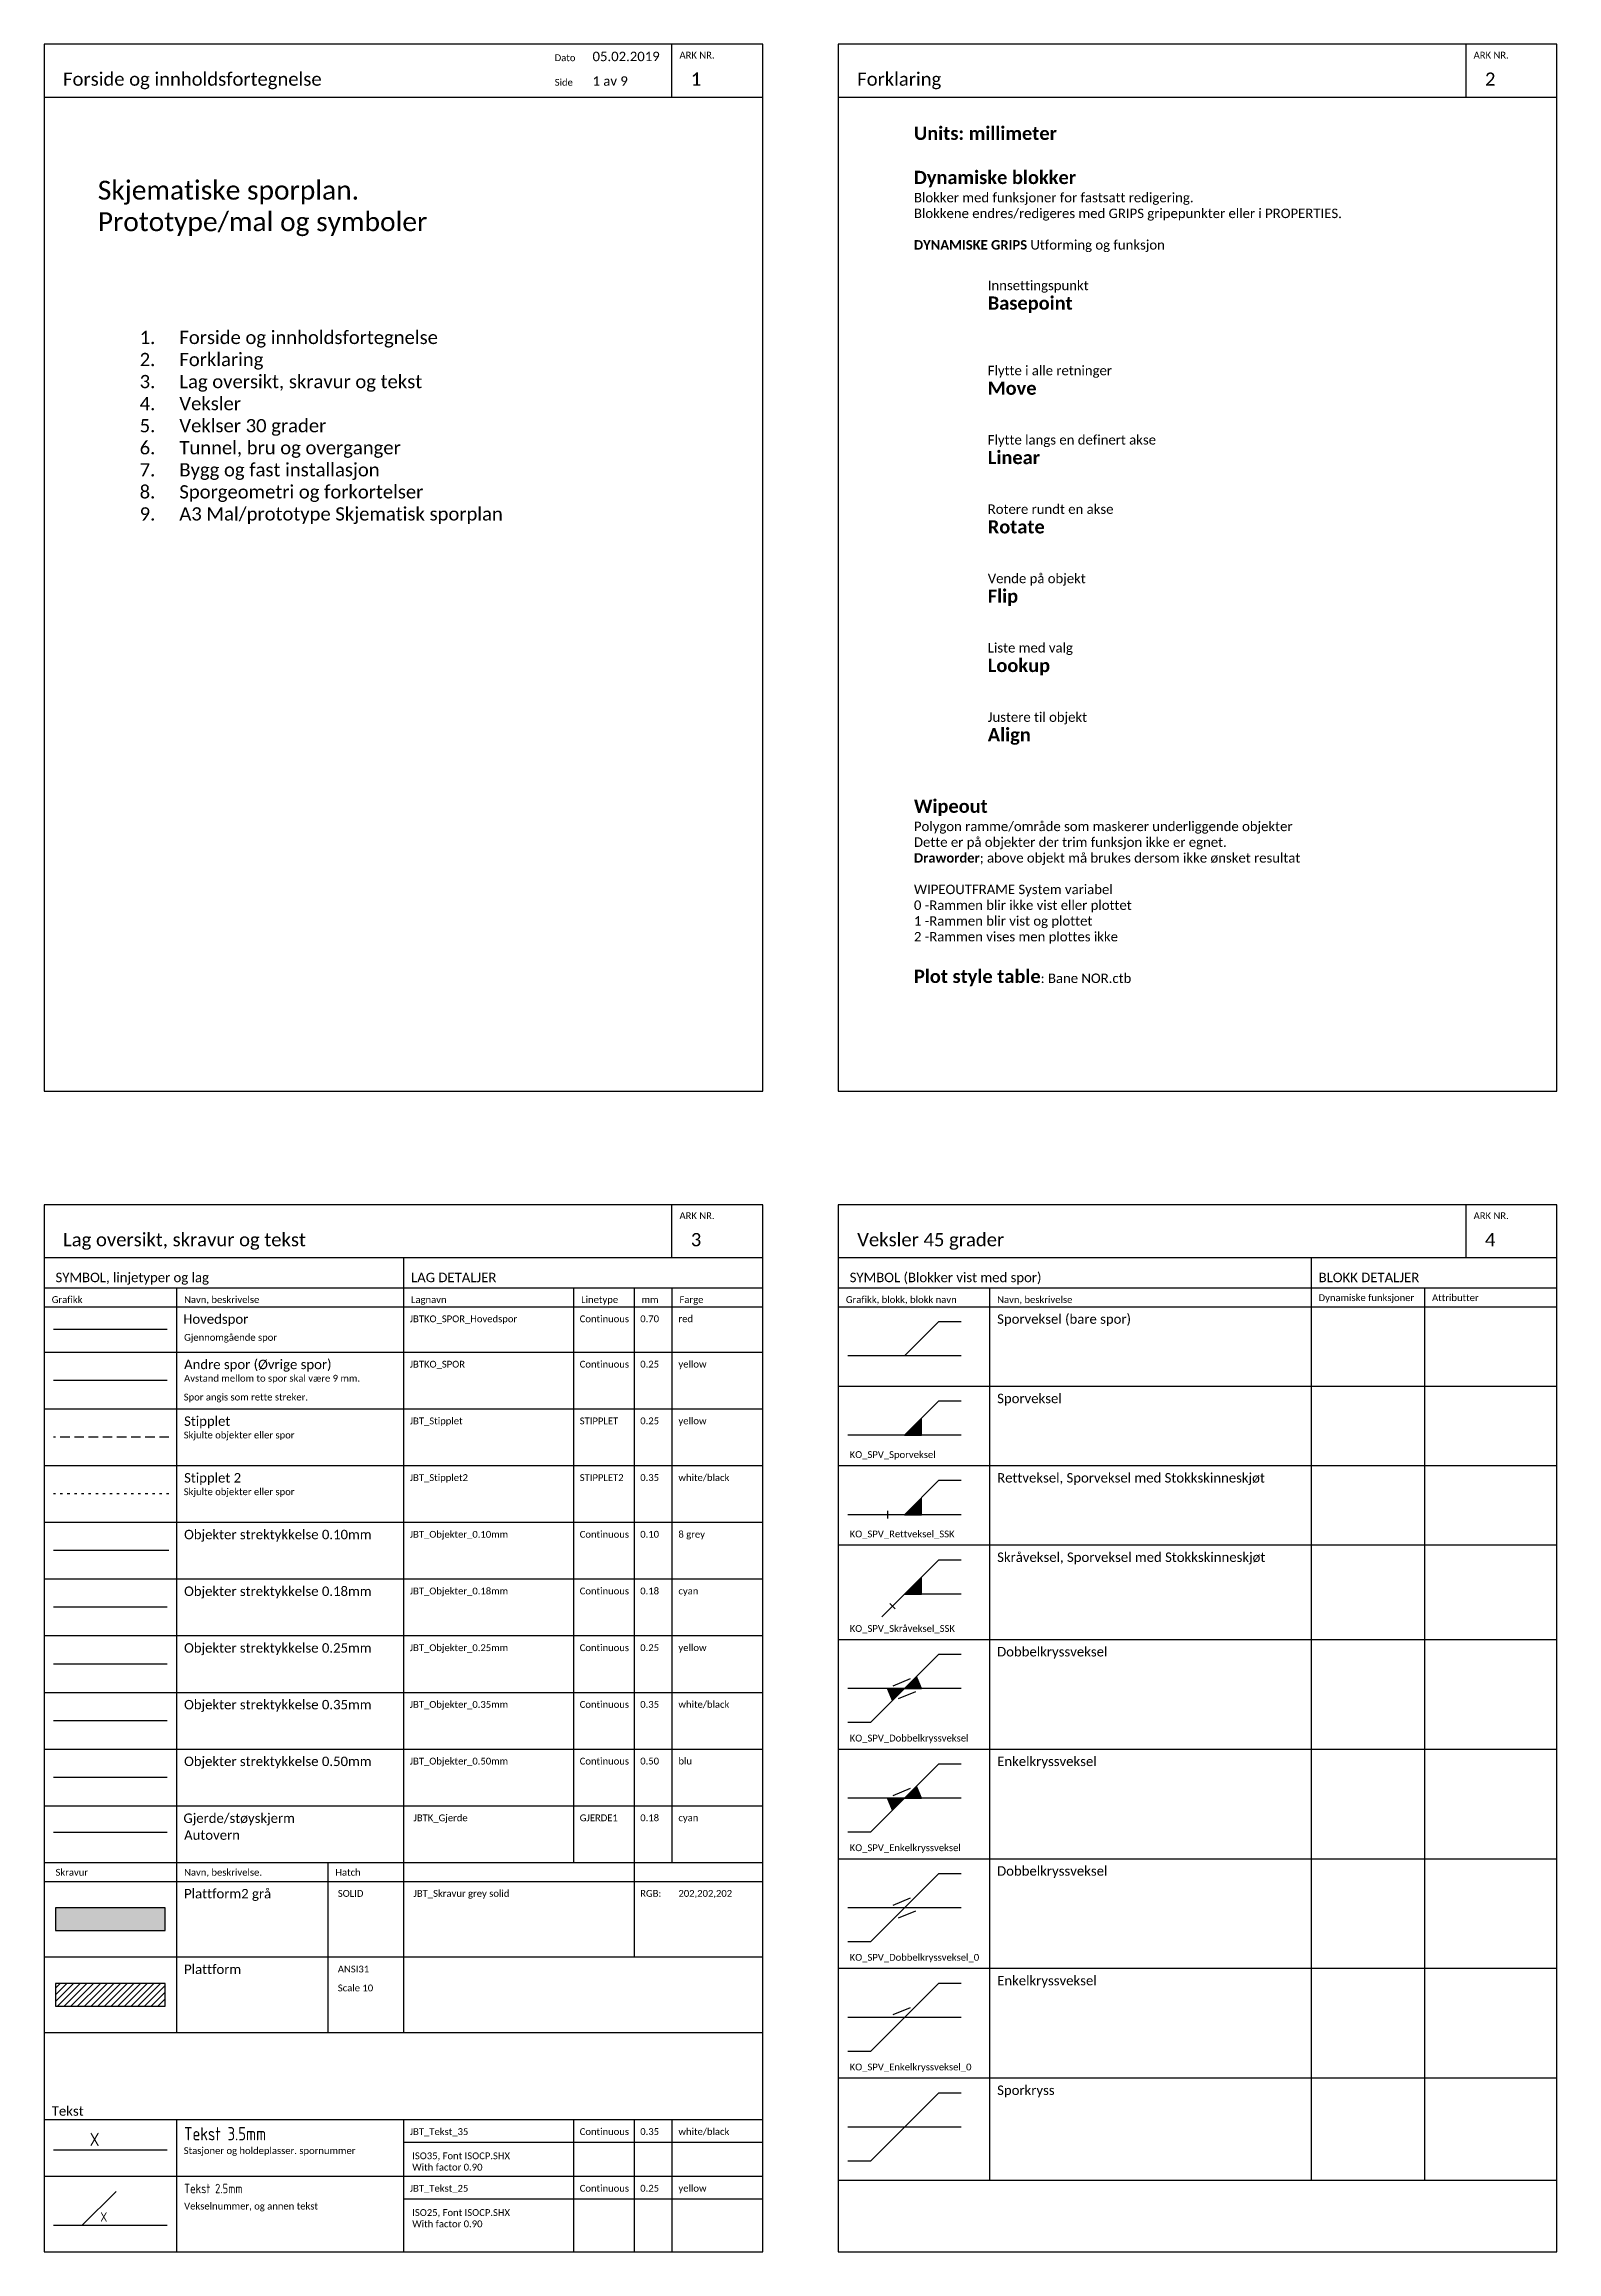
# Model space of a CAD drawing. Header units: millimetres. Extents: x -700 to 390, y 0 to 891.
# Drawn here: x -700 to -300, y 307 to 891 of the extents above; entities that cross this region are included whole.
import ezdxf
from ezdxf.lldxf.tags import DXFTag

# ---------------------------------------------------------------- set-up
doc = ezdxf.new("R2010")
doc.units = ezdxf.units.MM
doc.header["$MEASUREMENT"] = 0
doc.linetypes.add('STIPPLET', pattern=[3.75, 2.5, -1.25])
doc.linetypes.add('STIPPLET2', pattern=[1.875, 0.625, -1.25])
for name, color, linetype in [('JBT_Gjerde', 4, 'GJERDE1'), ('JBT_Objekter_0.10mm', 8, 'Continuous'), ('JBT_Objekter_0.18mm', 4, 'Continuous'), ('JBT_Objekter_0.25mm', 2, 'Continuous'), ('JBT_Objekter_0.35mm', 7, 'Continuous'), ('JBT_Objekter_0.50mm', 5, 'Continuous'), ('JBT_Stipplet', 2, 'STIPPLET'), ('JBT_Stipplet2', 7, 'STIPPLET2'), ('JBT_Tekst_25', 2, 'Continuous'), ('JBT_Tekst_35', 7, 'Continuous'), ('JBTKO_SPOR', 2, 'Continuous'), ('JBTKO_SPOR_Hovedpor', 1, 'Continuous'), ('RAMME', 5, 'Continuous'), ('RAMME SYMBOLER', 4, 'Continuous'), ('RAMME TEKST', 7, 'Continuous')]:
    doc.layers.add(name, color=color, linetype=linetype)
doc.layers.add('JBT_Skravur grey solid', color=7, linetype='Continuous', true_color=0xcacaca)
doc.styles.add('Arial', font='')
doc.styles.add('Calibri', font='calibri.ttf')
doc.styles.add('ISO25', font='isocp.shx', dxfattribs={"width": 0.9, "height": 2.5})
doc.styles.add('ISO35', font='isocp.shx', dxfattribs={"height": 3.5})
doc.styles.get("Standard").update_dxf_attribs({"font": 'txt.shx'})
doc.styles.get('Arial').set_extended_font_data('Arial', bold=True)
tags = doc.linetypes.add('GJERDE1', pattern='A,3.05,["//",Standard,S=1.25,R=0,X=0,Y=-0.7],4.5', length=7.55).pattern_tags.tags
tags[4] = DXFTag(74, 10)

# ---------------------------------------------------------------- blocks, each defined once
blk = doc.blocks.new('KO_SPV_Sporveksel')
h = blk.add_hatch(color=256)
h.dxf.hatch_style = 1
h.paths.add_polyline_path([(0, 0), (4.5, 0), (4.5, 4.5)])
blk.add_lwpolyline([(0, 0), (4.5, 0), (4.5, 4.5), (0, 0)])
blk = doc.blocks.new('KO_SPV_Rettveksel_SSK')
h = blk.add_hatch(color=256)
h.dxf.hatch_style = 1
h.paths.add_polyline_path([(0, 0), (4.5, 0), (4.5, 4.5)])
for p, q in [((-4.5, 1), (-4.5, -1)), ((0, 0), (-4.5, 0))]:
    blk.add_line(p, q)
blk.add_lwpolyline([(0, 0), (4.5, 0), (4.5, 4.5), (0, 0)])
blk = doc.blocks.new('KO_SPV_Skråveksel_SSK')
h = blk.add_hatch(color=256)
h.dxf.hatch_style = 1
h.paths.add_polyline_path([(0, 0), (4.5, 0), (4.5, 4.5)])
for p, q in [((0, 0), (-3.18, -3.18)), ((-3.89, -2.47), (-2.47, -3.89))]:
    blk.add_line(p, q)
blk.add_lwpolyline([(0, 0), (4.5, 0), (4.5, 4.5), (0, 0)])
blk = doc.blocks.new('KO_SPV_Dobbelkryssveksel')
h = blk.add_hatch(color=256)
h.dxf.hatch_style = 1
h.paths.add_polyline_path([(0, 0), (-3.18, -3.18), (-4.5, 0)])
h = blk.add_hatch(color=256)
h.dxf.hatch_style = 1
h.paths.add_polyline_path([(0, 0), (4.5, 0), (3.18, 3.18)])
for p, q in [((-3, 0.75), (1.59, 2.65)), ((-1.59, -2.65), (3, -0.75))]:
    blk.add_line(p, q)
for points in [[(0, 0), (-3.18, -3.18), (-4.5, 0), (0, 0)], [(0, 0), (4.5, 0), (3.18, 3.18), (0, 0)]]:
    blk.add_lwpolyline(points)
blk = doc.blocks.new('KO_SPV_Enkelkryssveksel')
h = blk.add_hatch(color=256)
h.dxf.hatch_style = 1
h.paths.add_polyline_path([(0, 0), (-3.18, -3.18), (-4.5, 0)])
h = blk.add_hatch(color=256)
h.dxf.hatch_style = 1
h.paths.add_polyline_path([(0, 0), (4.5, 0), (3.18, 3.18)])
blk.add_line((-3, 0.75), (1.59, 2.65))
for points in [[(0, 0), (-3.18, -3.18), (-4.5, 0), (0, 0)], [(0, 0), (4.5, 0), (3.18, 3.18), (0, 0)]]:
    blk.add_lwpolyline(points)
blk = doc.blocks.new('KO_SPV_Dobbelkryssveksel_0')
for p, q in [((-3, 0.75), (1.59, 2.65)), ((-1.59, -2.65), (3, -0.75))]:
    blk.add_line(p, q)
blk = doc.blocks.new('KO_SPV_Enkelkryssveksel_0')
blk.add_line((-3, 0.75), (1.59, 2.65))

msp = doc.modelspace()

# ---------------------------------------------------------------- hatches: boundary and pattern name
at = {"layer": 'JBT_Objekter_0.18mm'}
h = msp.add_hatch(dxfattribs=at)
h.set_pattern_fill('ANSI31', color=256, scale=10)
h.set_pattern_definition([(45, (-389, 283.469), (-0.8838835, 0.8838835), [])])
h.paths.add_polyline_path([(-697, 372), (-668, 372), (-668, 378), (-697, 378)])
at = {"layer": 'JBT_Skravur grey solid'}
h = msp.add_hatch(color=256, dxfattribs=at)
h.dxf.hatch_style = 1
h.paths.add_polyline_path([(-697, 392), (-668, 392), (-668, 398), (-697, 398)])

# ---------------------------------------------------------------- linework, layer by layer
at = {"layer": 'JBT_Gjerde'}
msp.add_line((-697.5, 418), (-667.5, 418), dxfattribs=at)
at = {"layer": 'JBT_Objekter_0.10mm'}
msp.add_line((-667, 492.5), (-697.5, 492.5), dxfattribs=at)
msp.add_lwpolyline([(-697, 392), (-668, 392), (-668, 398), (-697, 398)], close=True, dxfattribs=at)
at = {"layer": 'JBT_Objekter_0.18mm'}
msp.add_line((-667.5, 477.5), (-697.5, 477.5), dxfattribs=at)
msp.add_lwpolyline([(-697, 372), (-668, 372), (-668, 378), (-697, 378)], close=True, dxfattribs=at)
at = {"layer": 'JBT_Objekter_0.25mm'}
msp.add_line((-667.5, 462.5), (-697.5, 462.5), dxfattribs=at)
at = {"layer": 'JBT_Objekter_0.35mm'}
msp.add_line((-667.5, 447.5), (-697.5, 447.5), dxfattribs=at)
at = {"layer": 'JBT_Objekter_0.50mm'}
msp.add_line((-667.5, 432.5), (-697.5, 432.5), dxfattribs=at)
at = {"layer": 'JBT_Stipplet'}
msp.add_line((-667, 522.5), (-697.5, 522.5), dxfattribs=at)
at = {"layer": 'JBT_Stipplet2'}
msp.add_line((-667, 507.5), (-697.5, 507.5), dxfattribs=at)
at = {"layer": 'JBTKO_SPOR'}
for p, q in [((-472.5, 544), (-463.5, 553)), ((-457.5, 553), (-463.5, 553)), ((-457.5, 544), (-487.5, 544)), ((-667.5, 537.5), (-697.5, 537.5)), ((-472.5, 523), (-463.5, 532)), ((-457.5, 532), (-463.5, 532)), ((-457.5, 523), (-487.5, 523)), ((-472.5, 502), (-463.5, 511)), ((-457.5, 511), (-463.5, 511)), ((-457.5, 502), (-487.5, 502)), ((-478.5, 475), (-463.5, 490)), ((-457.5, 490), (-463.5, 490)), ((-457.5, 481), (-472.5, 481)), ((-481.5, 447), (-463.5, 465)), ((-457.5, 465), (-463.5, 465)), ((-457.5, 465), (-463.5, 465)), ((-457.5, 456), (-487.5, 456)), ((-457.5, 456), (-487.5, 456)), ((-481.5, 447), (-487.5, 447)), ((-481.5, 418), (-463.5, 436)), ((-457.5, 436), (-463.5, 436)), ((-457.5, 436), (-463.5, 436)), ((-457.5, 427), (-487.5, 427)), ((-457.5, 427), (-487.5, 427)), ((-481.5, 418), (-487.5, 418)), ((-481.5, 389), (-463.5, 407)), ((-457.5, 407), (-463.5, 407)), ((-457.5, 407), (-463.5, 407)), ((-457.5, 398), (-487.5, 398)), ((-457.5, 398), (-487.5, 398)), ((-481.5, 389), (-487.5, 389)), ((-481.5, 360), (-463.5, 378)), ((-457.5, 378), (-463.5, 378)), ((-457.5, 369), (-487.5, 369)), ((-457.5, 369), (-487.5, 369)), ((-481.5, 360), (-487.5, 360)), ((-481.5, 331), (-463.5, 349)), ((-457.5, 349), (-463.5, 349)), ((-457.5, 340), (-487.5, 340)), ((-697.5, 334), (-667.5, 334)), ((-481.5, 331), (-487.5, 331)), ((-681, 323), (-690, 314)), ((-667.5, 314), (-697.5, 314))]:
    msp.add_line(p, q, dxfattribs=at)
at = {"layer": 'JBTKO_SPOR_Hovedpor'}
msp.add_line((-667.5, 551), (-697.5, 551), dxfattribs=at)
at = {"layer": 'RAMME'}
for points in [[(-510, 891), (-700, 891), (-700, 614), (-510, 614)], [(-300, 891), (-490, 891), (-490, 614), (-300, 614)], [(-510, 584), (-700, 584), (-700, 307), (-510, 307)], [(-300, 584), (-490, 584), (-490, 307), (-300, 307)]]:
    msp.add_lwpolyline(points, close=True, dxfattribs=at)
for points in [[(-700, 877), (-510, 877)], [(-490, 877), (-300, 877)], [(-700, 570), (-510, 570)], [(-490, 570), (-300, 570)]]:
    msp.add_lwpolyline(points, dxfattribs=at)
at = {"layer": 'RAMME SYMBOLER'}
for p, q in [((-534, 877), (-534, 891)), ((-324, 877), (-324, 891)), ((-534, 570), (-534, 584)), ((-324, 570), (-324, 584)), ((-605, 570), (-605, 365)), ((-365, 570), (-365, 326)), ((-700, 562), (-510, 562)), ((-665, 562), (-665, 410)), ((-560, 562), (-560, 410)), ((-544, 562), (-544, 385)), ((-534, 562), (-534, 410)), ((-490, 562), (-300, 562)), ((-450, 562), (-450, 326)), ((-335, 562), (-335, 326)), ((-700, 557), (-510, 557)), ((-490, 557), (-300, 557)), ((-700, 545), (-510, 545)), ((-490, 536), (-300, 536)), ((-700, 530), (-510, 530)), ((-605, 530), (-510, 530)), ((-605, 530), (-605, 485)), ((-560, 530), (-560, 485)), ((-544, 530), (-544, 485)), ((-534, 530), (-534, 485)), ((-700, 515), (-510, 515)), ((-605, 515), (-510, 515)), ((-490, 515), (-300, 515)), ((-700, 500), (-510, 500)), ((-490, 494), (-300, 494)), ((-700, 485), (-510, 485)), ((-700, 470), (-510, 470)), ((-490, 469), (-300, 469)), ((-700, 455), (-510, 455)), ((-700, 440), (-510, 440)), ((-490, 440), (-300, 440)), ((-700, 425), (-510, 425)), ((-700, 410), (-510, 410)), ((-665, 410), (-665, 365)), ((-625, 410), (-625, 365)), ((-490, 411), (-300, 411)), ((-700, 405), (-510, 405)), ((-700, 385), (-510, 385)), ((-490, 382), (-300, 382)), ((-700, 365), (-510, 365)), ((-490, 353), (-300, 353)), ((-700, 342), (-605, 342)), ((-665, 342), (-665, 307)), ((-605, 342), (-605, 307)), ((-605, 342), (-510, 342)), ((-605, 342), (-510, 342)), ((-560, 342), (-560, 307)), ((-544, 342), (-544, 307)), ((-534, 342), (-534, 307)), ((-605, 336), (-510, 336)), ((-700, 327), (-605, 327)), ((-605, 327), (-510, 327)), ((-605, 327), (-510, 327)), ((-490, 326), (-300, 326)), ((-605, 321), (-510, 321))]:
    msp.add_line(p, q, dxfattribs=at)

# ---------------------------------------------------------------- block references
at = {"layer": 'JBTKO_SPOR'}
for name, p in [('KO_SPV_Sporveksel', (-472.5, 523)), ('KO_SPV_Rettveksel_SSK', (-472.5, 502)), ('KO_SPV_Skråveksel_SSK', (-472.5, 481)), ('KO_SPV_Dobbelkryssveksel', (-472.5, 456)), ('KO_SPV_Enkelkryssveksel', (-472.5, 427)), ('KO_SPV_Dobbelkryssveksel_0', (-472.5, 398)), ('KO_SPV_Enkelkryssveksel_0', (-472.5, 369))]:
    msp.add_blockref(name, p, dxfattribs=at)

# ---------------------------------------------------------------- texts
at = {"layer": 'JBT_Tekst_25', "style": 'ISO25', "width": 0.9}
for s, p in [('Tekst 2.5mm', (-663, 322.5)), ('X', (-685.15, 315))]:
    msp.add_text(s, height=2.5, dxfattribs=at).set_placement(p)
at = {"layer": 'JBT_Tekst_35', "style": 'ISO35', "width": 0.9}
for s, p in [('Tekst 3.5mm', (-663, 336.5)), ('X', (-687.95, 335))]:
    msp.add_text(s, height=3.5, dxfattribs=at).set_placement(p)
at = {"layer": 'RAMME TEKST', "linetype": 'ByBlock', "style": 'Calibri'}
for s, height, p in [('Dato', 1.8, (-565, 886.5)), ('05.02.2019', 2.5, (-555, 886.5)), ('ARK NR.', 1.8, (-532, 887.2)), ('ARK NR.', 1.8, (-322, 887.2)), ('Forside og innholdsfortegnelse', 3.5, (-695, 880)), ('Side', 1.8, (-565, 880)), ('1 av 9', 2.5, (-555, 880)), ('1', 3.5, (-529, 880)), ('Forklaring', 3.5, (-485, 880)), ('2', 3.5, (-319, 880))]:
    msp.add_text(s, height=height, dxfattribs=at).set_placement(p)
at = {"layer": 'RAMME TEKST', "style": 'Calibri'}
for s, height, p in [('ARK NR.', 1.8, (-532, 580.2)), ('ARK NR.', 1.8, (-322, 580.2)), ('Lag oversikt, skravur og tekst', 3.5, (-695, 573)), ('3', 3.5, (-529, 573)), ('Veksler 45 grader', 3.5, (-485, 573)), ('4', 3.5, (-319, 573)), ('SYMBOL, linjetyper og lag', 2.5, (-697, 563.5)), ('LAG DETALJER', 2.5, (-603, 563.5)), ('SYMBOL (Blokker vist med spor)', 2.5, (-487, 563.5)), ('BLOKK DETALJER', 2.5, (-363, 563.5)), ('Grafikk', 1.8, (-698, 558)), ('Hovedspor', 2.5, (-663.23, 552.5)), ('Navn, beskrivelse', 1.8, (-663, 558)), ('JBTKO_SPOR_Hovedspor', 1.8, (-603.34, 552.91)), ('Lagnavn', 1.8, (-603, 558)), ('Continuous', 1.8, (-558.38, 552.91)), ('Linetype', 1.8, (-558, 558)), ('mm', 1.8, (-542.02, 558)), ('red', 1.8, (-532.28, 552.92)), ('Farge', 1.8, (-532, 558)), ('Grafikk, blokk, blokk navn', 1.8, (-488, 558)), ('Sporveksel (bare spor)', 2.5, (-448, 552.5)), ('Navn, beskrivelse', 1.8, (-448, 558)), ('Dynamiske funksjoner', 1.8, (-363, 558.5)), ('Attributter', 1.8, (-333, 558.5)), ('Gjennomgående spor', 1.8, (-663, 548)), ('0.70', 1.8, (-542.38, 552.92)), ('Andre spor (Øvrige spor)', 2.5, (-663, 540.5)), ('Avstand mellom to spor skal være 9 mm.', 1.8, (-663, 537.19)), ('JBTKO_SPOR', 1.8, (-603.34, 540.91)), ('Continuous', 1.8, (-558.38, 540.91)), ('0.25', 1.8, (-542.38, 540.92)), ('yellow', 1.8, (-532.28, 540.92)), ('Spor angis som rette streker.', 1.8, (-663.1, 532.21)), ('Sporveksel', 2.5, (-448, 531.5)), ('Stipplet', 2.5, (-663, 525.5)), ('JBT_Stipplet', 1.8, (-603.34, 525.91)), ('STIPPLET', 1.8, (-558.38, 525.91)), ('0.25', 1.8, (-542.38, 525.92)), ('yellow', 1.8, (-532.28, 525.92)), ('Skjulte objekter eller spor', 1.8, (-663.1, 522.17)), ('KO_SPV_Sporveksel', 1.8, (-487, 517)), ('Skjulte objekter eller spor', 1.8, (-663.1, 507.17)), ('Stipplet 2', 2.5, (-663, 510.5)), ('JBT_Stipplet2', 1.8, (-603.34, 510.91)), ('STIPPLET2', 1.8, (-558.38, 510.91)), ('0.35', 1.8, (-542.38, 510.92)), ('white/black', 1.8, (-532.28, 510.92)), ('Rettveksel, Sporveksel med Stokkskinneskjøt', 2.5, (-448, 510.5)), ('Objekter strektykkelse 0.10mm', 2.5, (-663, 495.5)), ('JBT_Objekter_0.10mm', 1.8, (-603.34, 495.91)), ('Continuous', 1.8, (-558.38, 495.91)), ('0.10', 1.8, (-542.38, 495.92)), ('8 grey', 1.8, (-532.28, 495.92)), ('KO_SPV_Rettveksel_SSK', 1.8, (-487, 496)), ('Skråveksel, Sporveksel med Stokkskinneskjøt', 2.5, (-448, 489.5)), ('Objekter strektykkelse 0.18mm', 2.5, (-663, 480.5)), ('JBT_Objekter_0.18mm', 1.8, (-603.34, 480.91)), ('Continuous', 1.8, (-558.38, 480.91)), ('0.18', 1.8, (-542.38, 480.92)), ('cyan', 1.8, (-532.28, 480.92)), ('Objekter strektykkelse 0.25mm', 2.5, (-663, 465.5)), ('JBT_Objekter_0.25mm', 1.8, (-603.34, 465.91)), ('Continuous', 1.8, (-558.38, 465.91)), ('0.25', 1.8, (-542.38, 465.92)), ('yellow', 1.8, (-532.28, 465.92)), ('KO_SPV_Skråveksel_SSK', 1.8, (-487, 471)), ('Dobbelkryssveksel', 2.5, (-448, 464.5)), ('Objekter strektykkelse 0.35mm', 2.5, (-663, 450.5)), ('JBT_Objekter_0.35mm', 1.8, (-603.34, 450.91)), ('Continuous', 1.8, (-558.38, 450.91)), ('0.35', 1.8, (-542.38, 450.92)), ('white/black', 1.8, (-532.28, 450.92)), ('KO_SPV_Dobbelkryssveksel', 1.8, (-487, 442)), ('Objekter strektykkelse 0.50mm', 2.5, (-663, 435.5)), ('Enkelkryssveksel', 2.5, (-448, 435.5)), ('JBT_Objekter_0.50mm', 1.8, (-603.34, 435.91)), ('Continuous', 1.8, (-558.38, 435.91)), ('0.50', 1.8, (-542.38, 435.92)), ('blu', 1.8, (-532.28, 435.92)), ('Gjerde/støyskjerm', 2.5, (-663.17, 420.46)), ('JBTK_Gjerde', 1.8, (-602.34, 420.91)), ('GJERDE1', 1.8, (-558.38, 420.91)), ('0.18', 1.8, (-542.38, 420.92)), ('cyan', 1.8, (-532.28, 420.92)), ('Autovern', 2.5, (-663, 416)), ('KO_SPV_Enkelkryssveksel', 1.8, (-487, 413)), ('Dobbelkryssveksel ', 2.5, (-448, 406.5)), ('Skravur', 1.8, (-697, 406.5)), ('Navn, beskrivelse.', 1.8, (-663, 406.5)), ('Plattform2 grå', 2.5, (-663, 400.5)), ('Hatch', 1.8, (-623, 406.5)), ('SOLID', 1.8, (-622.34, 400.91)), ('JBT_Skravur grey solid', 1.8, (-602.34, 400.91)), ('RGB:', 1.8, (-542.38, 400.92)), ('202,202,202', 1.8, (-532.28, 400.92)), ('KO_SPV_Dobbelkryssveksel_0', 1.8, (-487, 384)), ('Plattform', 2.5, (-663, 380.5)), ('ANSI31', 1.8, (-622.34, 380.91)), ('Enkelkryssveksel', 2.5, (-448, 377.5)), ('Scale 10', 1.8, (-622.34, 375.91)), ('KO_SPV_Enkelkryssveksel_0', 1.8, (-487, 355)), ('Sporkryss ', 2.5, (-448, 348.5)), ('Tekst', 2.5, (-698, 343)), ('JBT_Tekst_35', 1.8, (-603.34, 337.91)), ('Continuous', 1.8, (-558.38, 337.91)), ('0.35', 1.8, (-542.38, 337.92)), ('white/black', 1.8, (-532.28, 337.92)), ('Stasjoner og holdeplasser. spornummer', 1.8, (-663.1, 332.87)), ('ISO35, Font ISOCP.SHX', 1.8, (-602.67, 331.5)), ('With factor 0.90', 1.8, (-602.67, 328.5)), ('JBT_Tekst_25', 1.8, (-603.34, 322.91)), ('Continuous', 1.8, (-558.38, 322.91)), ('0.25', 1.8, (-542.38, 322.92)), ('yellow', 1.8, (-532.28, 322.92)), ('Vekselnummer, og annen tekst', 1.8, (-663, 318.2)), ('With factor 0.90', 1.8, (-602.67, 313.5)), ('ISO25, Font ISOCP.SHX', 1.8, (-602.67, 316.5))]:
    msp.add_text(s, height=height, dxfattribs=at).set_placement(p)
at = {"layer": 'RAMME TEKST', "attachment_point": 1, "style": 'Calibri'}
for s, width, insert, char_height in [('{\\fCalibri|b1|i0|c0|p34;\\H1.4x;Units: millimeter\\P\\PDynamiske blokker \\P\\fCalibri|b0|i0|c0|p34;\\H0.71428x;Blokker med funksjoner for fastsatt redigering. \\PBlokkene endres/redigeres med GRIPS gripepunkter eller i PROPERTIES.\\P\\P\\fCalibri|b1|i0|c0|p34;\\H1.00001x;DYNAMISKE GRIPS \\fCalibri|b0|i0|c0|p34;Utforming og funksjon}', 150, (-470, 869.16), 2.5), ('{\\fCalibri|b0|i0|c0|p34;Innsettingspunkt \\P\\fCalibri|b1|i0|c0|p34;\\H1.4x;Basepoint\\P\\H0.71429x;\\P\\P\\P\\fCalibri|b0|i0|c0|p34;Flytte i alle retninger \\P\\fCalibri|b1|i0|c0|p34;\\H1.39999x;Move\\P\\H0.71429x;\\P\\P\\fCalibri|b0|i0|c0|p34;Flytte langs en definert akse \\P\\fCalibri|b1|i0|c0|p34;\\H1.39999x;Linear\\P\\H0.71429x;\\P\\P\\fCalibri|b0|i0|c0|p34;Rotere rundt en akse \\P\\fCalibri|b1|i0|c0|p34;\\H1.39999x;Rotate\\P\\H0.71429x;\\P\\P\\fCalibri|b0|i0|c0|p34;Vende på objekt \\P\\fCalibri|b1|i0|c0|p34;\\H1.39999x;Flip\\P\\H0.71429x;\\P\\P\\fCalibri|b0|i0|c0|p34;Liste med valg\\P\\fCalibri|b1|i0|c0|p34;\\H1.39999x;Lookup\\P\\H0.71429x;\\P\\P\\fCalibri|b0|i0|c0|p34;Justere til objekt \\P\\fCalibri|b1|i0|c0|p34;\\H1.39999x;Align}', 55.0824, (-450.48, 828.42), 2.5), ('\\P\\pi-10.5,l15.75,t15.75;1.^IForside og innholdsfortegnelse{\\H1.67692x; }\\P2.^IForklaring{\\H1.46513x; }\\P3.^ILag oversikt, skravur og tekst{\\H1.53438x; }\\P4.^IVeksler {\\H1.5113x; }\\P5.^IVeklser 30 grader{\\H1.51899x; }\\P6.^ITunnel, bru og overganger {\\H1.51643x; }\\P7.^IBygg og fast installasjon{\\H1.52267x; }\\P8.^ISporgeometri og forkortelser{\\H1.52193x; }\\P9.^IA3 Mal/prototype Skjematisk sporplan{\\H1.57602x; }', 150, (-680, 821), 3.5)]:
    msp.add_mtext_dynamic_manual_height_columns(s, width=width, gutter_width=12.5, heights=[0], dxfattribs=dict(at, insert=insert, char_height=char_height))
at = {"layer": 'RAMME TEKST', "linetype": 'ByBlock', "insert": (-685.82, 854.87), "char_height": 5, "attachment_point": 1, "style": 'Arial'}
msp.add_mtext_dynamic_manual_height_columns('{\\fCalibri|b0|i0|c0|p34;Skjematiske sporplan.\\PPrototype/mal og symboler\\H1.95435x; }', width=150, gutter_width=12.5, heights=[0], dxfattribs=at)
at = {"layer": 'RAMME TEKST', "insert": (-470, 691.16), "char_height": 2.5, "attachment_point": 1}
msp.add_mtext_dynamic_manual_height_columns('{\\fCalibri|b1|i0|c0|p34;\\H1.4x;Wipeout\\P\\fCalibri|b0|i0|c0|p34;\\H0.71429x;Polygon ramme/område som maskerer underliggende objekter\\PDette er på objekter der trim funksjon ikke er egnet.\\P\\fCalibri|b1|i0|c0|p34;Draworder\\fCalibri|b0|i0|c0|p34;; above objekt må brukes dersom ikke ønsket resultat\\P\\PWIPEOUTFRAME System variabel \\P0 -Rammen blir ikke vist eller plottet\\P1 -Rammen blir vist og plottet\\P\\pi-5.89583,l5.89583;2 -Rammen vises men plottes ikke\\P\\pi0,l0;\\H1.4x;\\P\\fCalibri|b1|i0|c0|p34;Plot style table\\fCalibri|b0|i0|c0|p34;\\H0.71429x;: Bane NOR.ctb}', width=150, gutter_width=12.5, heights=[0], dxfattribs=at)

doc.saveas('drawing.dxf')
